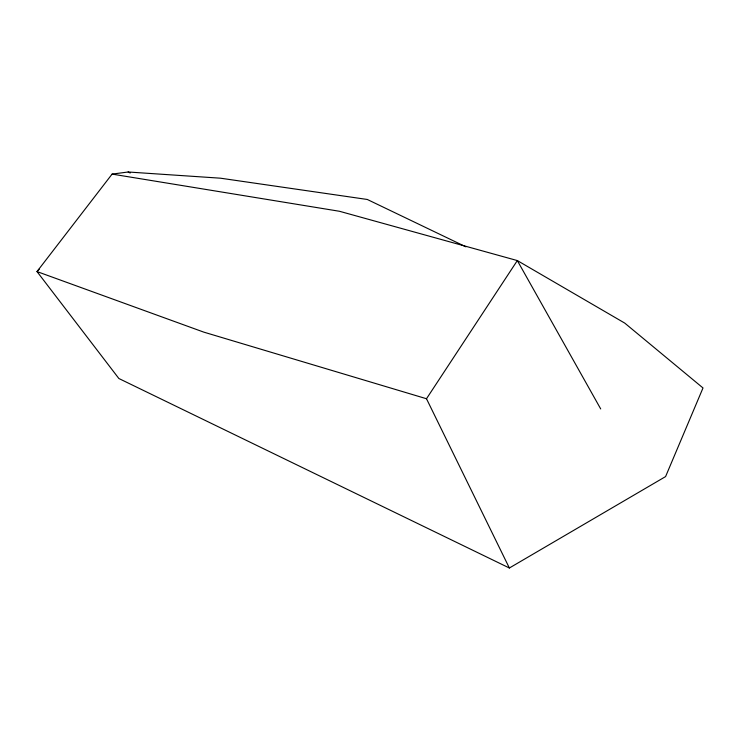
<?xml version="1.0" encoding="UTF-8"?>
<svg xmlns="http://www.w3.org/2000/svg" width="740" height="740" viewBox="0 0 740 740"><rect width="100%" height="100%" fill="white"/><g stroke="black" fill="none" stroke-linecap="round" stroke-linejoin="round"><path stroke-width="1.11" d="M509.37 568.005L426.49 398.74L517.325 260.572L624.736 323.093L703 387.964L665.584 476.588L509.37 568.005L118.863 378.51L37 271.571L112.092 174.103L128.149 171.995L220.483 178.192L367.281 199.467L465.913 246.827M39.331 269.027L37 271.571L203.759 332.121L426.49 398.74M112.092 174.103L339.484 211.279L517.325 260.572L600.713 408.943M128.149 171.995L130.212 173.012"/></g></svg>
